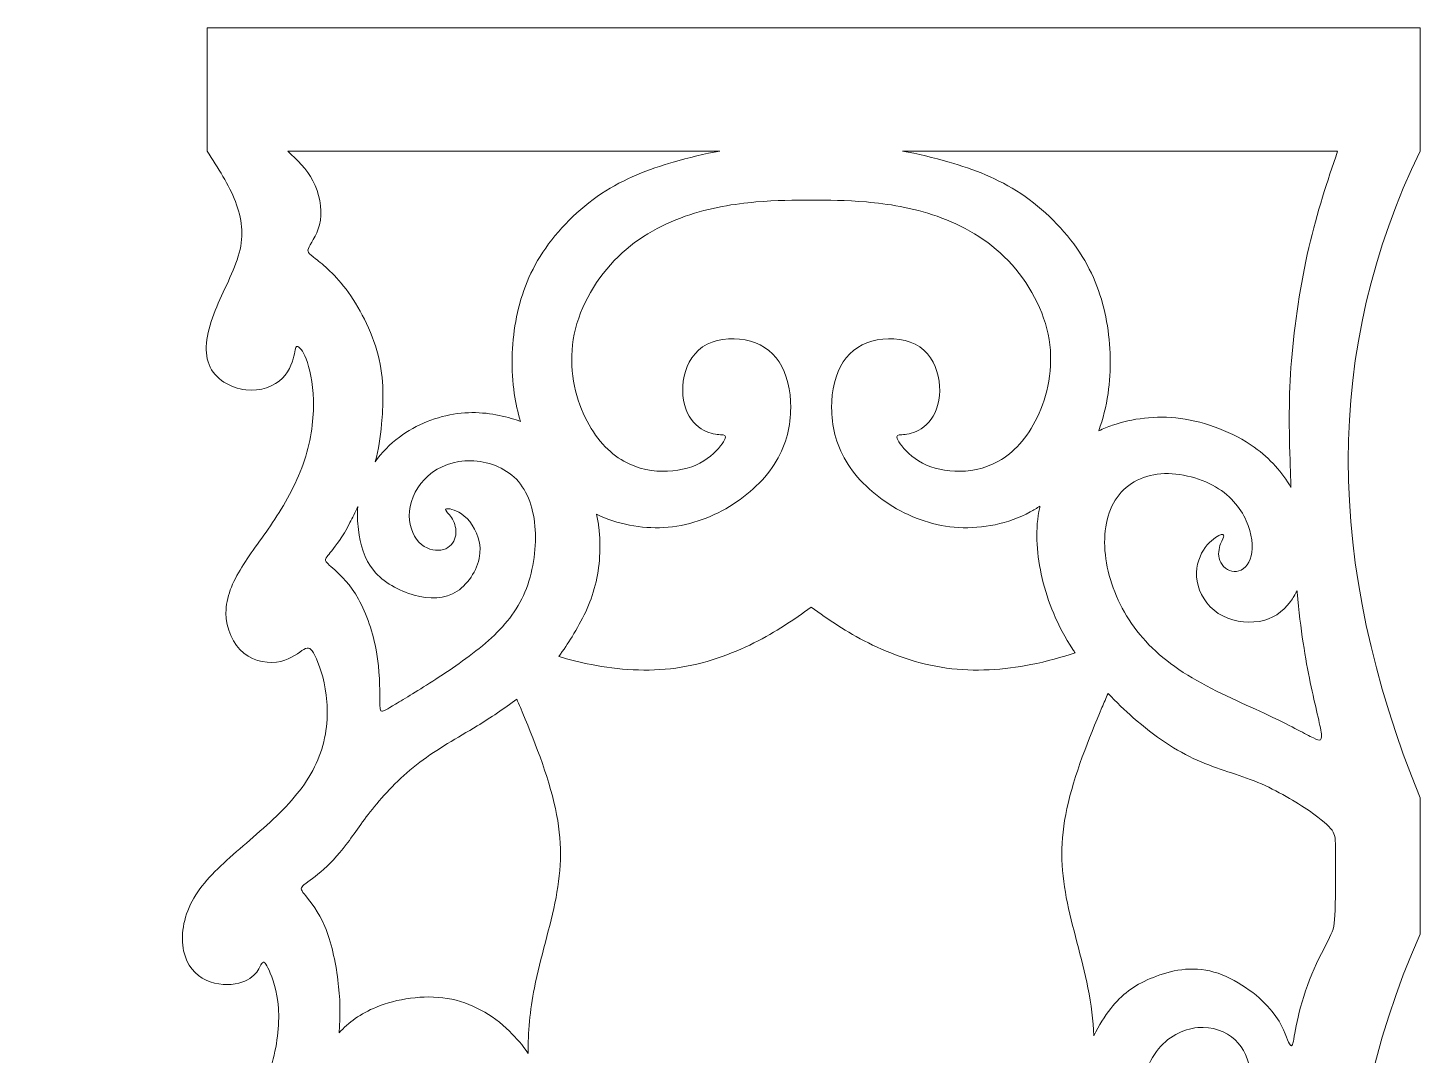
# Model space of a CAD drawing. Header units: millimetres. Extents: x 49.1 to 125.7, y -40.7 to 23.
# Drawn here: x 49.05 to 95.11, y -10.94 to 23.03 of the extents above; entities that cross this region are included whole.
import ezdxf

# ---------------------------------------------------------------- set-up
doc = ezdxf.new("R2010")
doc.units = ezdxf.units.MM
doc.header["$MEASUREMENT"] = 0
doc.layers.add('Default', color=7, linetype='Continuous')

msp = doc.modelspace()

# ---------------------------------------------------------------- linework, layer by layer
at = {"layer": 'Default', "lineweight": 9}
for points, knots in [([(95.1052, 18.9566), (95.1052, 18.9566), (95.1052, 23.0334), (95.1052, 23.0334), (95.1052, 23.0334), (95.1052, 23.0334), (54.9809, 23.0334), (54.9809, 23.0334), (54.9809, 23.0334), (54.9809, 23.0334), (54.9809, 18.9566), (54.9809, 18.9566)], [0, 0, 0, 0, 0.25, 0.25, 0.25, 0.25, 0.5, 0.5, 0.5, 0.5, 1, 1, 1, 1]), ([(54.9809, 18.9566), (55.3428, 18.3978), (55.7047, 17.839), (55.9191, 17.2869), (55.9191, 17.2869), (56.1336, 16.7348), (56.2007, 16.1894), (56.0442, 15.5904), (56.0442, 15.5904), (55.8878, 14.9914), (55.5078, 14.3388), (55.2485, 13.6839), (55.2485, 13.6839), (54.9893, 13.029), (54.8507, 12.3719), (55.0451, 11.8936), (55.0451, 11.8936), (55.2396, 11.4153), (55.7671, 11.1158), (56.2588, 11.0576), (56.2588, 11.0576), (56.7505, 10.9995), (57.2065, 11.1828), (57.4747, 11.4466), (57.4747, 11.4466), (57.7429, 11.7103), (57.8234, 12.0545), (57.868, 12.2556), (57.868, 12.2556), (57.9127, 12.4568), (57.9217, 12.5149), (57.9798, 12.4948), (57.9798, 12.4948), (58.0379, 12.4747), (58.1452, 12.3763), (58.2569, 12.0858), (58.2569, 12.0858), (58.3687, 11.7952), (58.4849, 11.3125), (58.5006, 10.7202), (58.5006, 10.7202), (58.5162, 10.1279), (58.4313, 9.426), (58.2033, 8.7354), (58.2033, 8.7354), (57.9753, 8.0447), (57.6043, 7.3653), (57.2199, 6.7775), (57.2199, 6.7775), (56.8354, 6.1896), (56.4376, 5.6934), (56.1291, 5.195), (56.1291, 5.195), (55.8207, 4.6966), (55.6017, 4.1959), (55.6061, 3.6819), (55.6061, 3.6819), (55.6106, 3.1678), (55.8386, 2.6403), (56.1984, 2.3475), (56.1984, 2.3475), (56.5583, 2.0547), (57.05, 1.9966), (57.4165, 2.0793), (57.4165, 2.0793), (57.7831, 2.162), (58.0245, 2.3855), (58.1832, 2.4771), (58.1832, 2.4771), (58.3419, 2.5688), (58.4179, 2.5285), (58.5453, 2.2715), (58.5453, 2.2715), (58.6727, 2.0145), (58.8515, 1.5406), (58.923, 0.9617), (58.923, 0.9617), (58.9945, 0.3829), (58.9588, -0.3011), (58.7375, -0.9403), (58.7375, -0.9403), (58.5162, -1.5795), (58.1094, -2.1741), (57.5842, -2.7306), (57.5842, -2.7306), (57.0589, -3.2872), (56.4152, -3.8057), (55.8453, -4.3086), (55.8453, -4.3086), (55.2753, -4.8115), (54.7791, -5.2988), (54.4864, -5.8508), (54.4864, -5.8508), (54.1936, -6.4029), (54.1041, -7.0198), (54.2047, -7.4936), (54.2047, -7.4936), (54.3053, -7.9674), (54.5959, -8.2983), (54.9512, -8.4659), (54.9512, -8.4659), (55.3066, -8.6335), (55.7269, -8.638), (56.0286, -8.5642), (56.0286, -8.5642), (56.3303, -8.4905), (56.5136, -8.3385), (56.6231, -8.1954), (56.6231, -8.1954), (56.7326, -8.0524), (56.7684, -7.9183), (56.8153, -7.878), (56.8153, -7.878), (56.8623, -7.8378), (56.9204, -7.8915), (57.0299, -8.1351), (57.0299, -8.1351), (57.1394, -8.3787), (57.3003, -8.8123), (57.3405, -9.3823), (57.3405, -9.3823), (57.3808, -9.9522), (57.3003, -10.6585), (57.0947, -11.3201), (57.0947, -11.3201), (56.8891, -11.9817), (56.5583, -12.5986), (56.1493, -13.126), (56.1493, -13.126), (55.7403, -13.6535), (55.253, -14.0916), (54.6674, -14.5453), (54.6674, -14.5453), (54.0818, -14.999), (53.3979, -15.4684), (52.8905, -15.9579), (52.8905, -15.9579), (52.3831, -16.4474), (52.0523, -16.957), (51.878, -17.442), (51.878, -17.442), (51.7037, -17.927), (51.6858, -18.3874), (51.7908, -18.7741), (51.7908, -18.7741), (51.8959, -19.1608), (52.1239, -19.4737), (52.4479, -19.6301), (52.4479, -19.6301), (52.772, -19.7866), (53.1923, -19.7866), (53.4895, -19.7106), (53.4895, -19.7106), (53.7868, -19.6346), (53.9611, -19.4826), (54.084, -19.2904), (54.084, -19.2904), (54.2069, -19.0982), (54.2785, -18.8658), (54.35, -18.7697), (54.35, -18.7697), (54.4215, -18.6735), (54.4931, -18.7138), (54.6048, -18.9618), (54.6048, -18.9618), (54.7166, -19.2099), (54.8685, -19.6659), (54.8976, -20.209), (54.8976, -20.209), (54.9267, -20.7522), (54.8328, -21.3825), (54.6003, -21.9859), (54.6003, -21.9859), (54.3679, -22.5894), (53.9969, -23.1661), (53.3219, -23.8947), (53.3219, -23.8947), (52.6469, -24.6233), (51.6679, -25.504), (51.0734, -26.1566), (51.0734, -26.1566), (50.4788, -26.8093), (50.2687, -27.2339), (50.1436, -27.6116), (50.1436, -27.6116), (50.0184, -27.9894), (49.9782, -28.3202), (50.0072, -28.6756), (50.0072, -28.6756), (50.0363, -29.0309), (50.1346, -29.4109), (50.2777, -29.7171), (50.2777, -29.7171), (50.4207, -30.0233), (50.6085, -30.2558), (50.7627, -30.4144), (50.7627, -30.4144), (50.9169, -30.5731), (51.0376, -30.6581), (51.0555, -30.7073), (51.0555, -30.7073), (51.0734, -30.7564), (50.9884, -30.7698), (50.7448, -30.8771), (50.7448, -30.8771), (50.5012, -30.9844), (50.0989, -31.1856), (49.7905, -31.5387), (49.7905, -31.5387), (49.482, -31.8919), (49.2674, -32.397), (49.1601, -33.0563), (49.1601, -33.0563), (49.0529, -33.7157), (49.0529, -34.5293), (49.0529, -35.3428)], [0, 0, 0, 0, 0.0181818, 0.0181818, 0.0181818, 0.0181818, 0.0363636, 0.0363636, 0.0363636, 0.0363636, 0.0545455, 0.0545455, 0.0545455, 0.0545455, 0.0727273, 0.0727273, 0.0727273, 0.0727273, 0.0909091, 0.0909091, 0.0909091, 0.0909091, 0.1090909, 0.1090909, 0.1090909, 0.1090909, 0.1272727, 0.1272727, 0.1272727, 0.1272727, 0.1454545, 0.1454545, 0.1454545, 0.1454545, 0.1636364, 0.1636364, 0.1636364, 0.1636364, 0.1818182, 0.1818182, 0.1818182, 0.1818182, 0.2, 0.2, 0.2, 0.2, 0.2181818, 0.2181818, 0.2181818, 0.2181818, 0.2363636, 0.2363636, 0.2363636, 0.2363636, 0.2545455, 0.2545455, 0.2545455, 0.2545455, 0.2727273, 0.2727273, 0.2727273, 0.2727273, 0.2909091, 0.2909091, 0.2909091, 0.2909091, 0.3090909, 0.3090909, 0.3090909, 0.3090909, 0.3272727, 0.3272727, 0.3272727, 0.3272727, 0.3454545, 0.3454545, 0.3454545, 0.3454545, 0.3636364, 0.3636364, 0.3636364, 0.3636364, 0.3818182, 0.3818182, 0.3818182, 0.3818182, 0.4, 0.4, 0.4, 0.4, 0.4181818, 0.4181818, 0.4181818, 0.4181818, 0.4363636, 0.4363636, 0.4363636, 0.4363636, 0.4545455, 0.4545455, 0.4545455, 0.4545455, 0.4727273, 0.4727273, 0.4727273, 0.4727273, 0.4909091, 0.4909091, 0.4909091, 0.4909091, 0.5090909, 0.5090909, 0.5090909, 0.5090909, 0.5272727, 0.5272727, 0.5272727, 0.5272727, 0.5454545, 0.5454545, 0.5454545, 0.5454545, 0.5636364, 0.5636364, 0.5636364, 0.5636364, 0.5818182, 0.5818182, 0.5818182, 0.5818182, 0.6, 0.6, 0.6, 0.6, 0.6181818, 0.6181818, 0.6181818, 0.6181818, 0.6363636, 0.6363636, 0.6363636, 0.6363636, 0.6545455, 0.6545455, 0.6545455, 0.6545455, 0.6727273, 0.6727273, 0.6727273, 0.6727273, 0.6909091, 0.6909091, 0.6909091, 0.6909091, 0.7090909, 0.7090909, 0.7090909, 0.7090909, 0.7272727, 0.7272727, 0.7272727, 0.7272727, 0.7454545, 0.7454545, 0.7454545, 0.7454545, 0.7636364, 0.7636364, 0.7636364, 0.7636364, 0.7818182, 0.7818182, 0.7818182, 0.7818182, 0.8, 0.8, 0.8, 0.8, 0.8181818, 0.8181818, 0.8181818, 0.8181818, 0.8363636, 0.8363636, 0.8363636, 0.8363636, 0.8545455, 0.8545455, 0.8545455, 0.8545455, 0.8727273, 0.8727273, 0.8727273, 0.8727273, 0.8909091, 0.8909091, 0.8909091, 0.8909091, 0.9090909, 0.9090909, 0.9090909, 0.9090909, 0.9272727, 0.9272727, 0.9272727, 0.9272727, 0.9454545, 0.9454545, 0.9454545, 0.9454545, 0.9636364, 0.9636364, 0.9636364, 0.9636364, 1, 1, 1, 1]), ([(57.6492, 18.9566), (57.9621, 18.6615), (58.275, 18.3664), (58.4829, 17.9685), (58.4829, 17.9685), (58.6908, 17.5707), (58.7936, 17.07), (58.731, 16.6677), (58.731, 16.6677), (58.6684, 16.2654), (58.4404, 15.9614), (58.3555, 15.7915), (58.3555, 15.7915), (58.2705, 15.6217), (58.3287, 15.5859), (58.5701, 15.3982), (58.5701, 15.3982), (58.8115, 15.2104), (59.2361, 14.8707), (59.6563, 14.2828), (59.6563, 14.2828), (60.0765, 13.695), (60.4922, 12.8591), (60.6733, 12.0589), (60.6733, 12.0589), (60.8543, 11.2588), (60.8007, 10.4943), (60.7515, 9.9378), (60.7515, 9.9378), (60.7084, 9.4498), (60.6687, 9.1216), (60.536, 8.676)], [0, 0, 0, 0, 0.1111111, 0.1111111, 0.1111111, 0.1111111, 0.2222222, 0.2222222, 0.2222222, 0.2222222, 0.3333333, 0.3333333, 0.3333333, 0.3333333, 0.4444444, 0.4444444, 0.4444444, 0.4444444, 0.5555556, 0.5555556, 0.5555556, 0.5555556, 0.6666667, 0.6666667, 0.6666667, 0.6666667, 0.7777778, 0.7777778, 0.7777778, 0.7777778, 1, 1, 1, 1]), ([(65.3487, 10.0138), (65.2568, 10.3138), (65.1897, 10.6211), (65.1439, 10.9347), (65.1439, 10.9347), (65.0299, 11.7147), (65.0478, 12.5328), (65.1908, 13.324), (65.1908, 13.324), (65.3339, 14.1152), (65.6021, 14.8796), (66.0871, 15.6127), (66.0871, 15.6127), (66.5721, 16.3458), (67.2739, 17.0476), (68.0294, 17.5505), (68.0294, 17.5505), (68.7848, 18.0534), (69.5939, 18.3574), (70.3986, 18.5921), (70.3986, 18.5921), (70.9186, 18.7437), (71.4367, 18.8665), (71.9433, 18.9566)], [0, 0, 0, 0, 0.1428571, 0.1428571, 0.1428571, 0.1428571, 0.2857143, 0.2857143, 0.2857143, 0.2857143, 0.4285714, 0.4285714, 0.4285714, 0.4285714, 0.5714286, 0.5714286, 0.5714286, 0.5714286, 0.7142857, 0.7142857, 0.7142857, 0.7142857, 1, 1, 1, 1]), ([(84.4718, 9.7056), (84.6191, 10.102), (84.7193, 10.5128), (84.781, 10.9347), (84.781, 10.9347), (84.895, 11.7147), (84.877, 12.5328), (84.734, 13.324), (84.734, 13.324), (84.591, 14.1152), (84.3227, 14.8796), (83.8377, 15.6127), (83.8377, 15.6127), (83.3527, 16.3458), (82.6509, 17.0476), (81.8955, 17.5505), (81.8955, 17.5505), (81.14, 18.0534), (80.3309, 18.3574), (79.5263, 18.5921), (79.5263, 18.5921), (79.0063, 18.7437), (78.4881, 18.8665), (77.9816, 18.9566)], [0, 0, 0, 0, 0.1428571, 0.1428571, 0.1428571, 0.1428571, 0.2857143, 0.2857143, 0.2857143, 0.2857143, 0.4285714, 0.4285714, 0.4285714, 0.4285714, 0.5714286, 0.5714286, 0.5714286, 0.5714286, 0.7142857, 0.7142857, 0.7142857, 0.7142857, 1, 1, 1, 1]), ([(92.376, 18.9566), (92.0362, 17.953), (91.6965, 16.9493), (91.4238, 15.7658), (91.4238, 15.7658), (91.1512, 14.5823), (90.9455, 13.2188), (90.8494, 12.0231), (90.8494, 12.0231), (90.7533, 10.8273), (90.7667, 9.7991), (90.8092, 8.4983), (90.8092, 8.4983), (90.8162, 8.2823), (90.8241, 8.0586), (90.8328, 7.8302)], [0, 0, 0, 0, 0.2, 0.2, 0.2, 0.2, 0.4, 0.4, 0.4, 0.4, 0.6, 0.6, 0.6, 0.6, 1, 1, 1, 1]), ([(74.9624, 17.3337), (74.3948, 17.3337), (73.8271, 17.3337), (73.1343, 17.2734), (73.1343, 17.2734), (72.4414, 17.2131), (71.6234, 17.0923), (70.7942, 16.7995), (70.7942, 16.7995), (69.965, 16.5068), (69.1246, 16.0418), (68.4451, 15.3333), (68.4451, 15.3333), (67.7656, 14.6248), (67.2471, 13.6727), (67.0929, 12.7294), (67.0929, 12.7294), (66.9386, 11.7862), (67.1488, 10.852), (67.484, 10.1501), (67.484, 10.1501), (67.8193, 9.4483), (68.2797, 8.979), (68.7625, 8.704), (68.7625, 8.704), (69.2453, 8.4291), (69.7504, 8.3487), (70.2108, 8.3688), (70.2108, 8.3688), (70.6713, 8.3889), (71.087, 8.5096), (71.4088, 8.7085), (71.4088, 8.7085), (71.7307, 8.9074), (71.9587, 9.1846), (72.0615, 9.3455), (72.0615, 9.3455), (72.1643, 9.5064), (72.1419, 9.5511), (72.0481, 9.5668), (72.0481, 9.5668), (71.9542, 9.5824), (71.7888, 9.569), (71.5742, 9.6472), (71.5742, 9.6472), (71.3597, 9.7255), (71.0959, 9.8953), (70.9238, 10.1926), (70.9238, 10.1926), (70.7517, 10.4899), (70.6713, 10.9145), (70.7316, 11.3481), (70.7316, 11.3481), (70.7919, 11.7817), (70.9931, 12.2243), (71.3708, 12.4791), (71.3708, 12.4791), (71.7486, 12.7339), (72.3029, 12.801), (72.7767, 12.7116), (72.7767, 12.7116), (73.2505, 12.6222), (73.6439, 12.3763), (73.9032, 11.9829), (73.9032, 11.9829), (74.1625, 11.5895), (74.2876, 11.0486), (74.2854, 10.4698), (74.2854, 10.4698), (74.2832, 9.8909), (74.1535, 9.274), (73.8093, 8.6996), (73.8093, 8.6996), (73.4651, 8.1252), (72.9063, 7.5932), (72.2582, 7.1998), (72.2582, 7.1998), (71.61, 6.8065), (70.8724, 6.5516), (70.0812, 6.5069), (70.0812, 6.5069), (69.3442, 6.4653), (68.5607, 6.606), (67.8662, 6.9451)], [0, 0, 0, 0, 0.0454545, 0.0454545, 0.0454545, 0.0454545, 0.0909091, 0.0909091, 0.0909091, 0.0909091, 0.1363636, 0.1363636, 0.1363636, 0.1363636, 0.1818182, 0.1818182, 0.1818182, 0.1818182, 0.2272727, 0.2272727, 0.2272727, 0.2272727, 0.2727273, 0.2727273, 0.2727273, 0.2727273, 0.3181818, 0.3181818, 0.3181818, 0.3181818, 0.3636364, 0.3636364, 0.3636364, 0.3636364, 0.4090909, 0.4090909, 0.4090909, 0.4090909, 0.4545455, 0.4545455, 0.4545455, 0.4545455, 0.5, 0.5, 0.5, 0.5, 0.5454545, 0.5454545, 0.5454545, 0.5454545, 0.5909091, 0.5909091, 0.5909091, 0.5909091, 0.6363636, 0.6363636, 0.6363636, 0.6363636, 0.6818182, 0.6818182, 0.6818182, 0.6818182, 0.7272727, 0.7272727, 0.7272727, 0.7272727, 0.7727273, 0.7727273, 0.7727273, 0.7727273, 0.8181818, 0.8181818, 0.8181818, 0.8181818, 0.8636364, 0.8636364, 0.8636364, 0.8636364, 0.9090909, 0.9090909, 0.9090909, 0.9090909, 1, 1, 1, 1]), ([(74.9624, 17.3337), (75.53, 17.3337), (76.0977, 17.3337), (76.7905, 17.2734), (76.7905, 17.2734), (77.4834, 17.2131), (78.3014, 17.0923), (79.1307, 16.7995), (79.1307, 16.7995), (79.9599, 16.5068), (80.8003, 16.0418), (81.4797, 15.3333), (81.4797, 15.3333), (82.1592, 14.6248), (82.6777, 13.6727), (82.832, 12.7294), (82.832, 12.7294), (82.9862, 11.7862), (82.7761, 10.852), (82.4408, 10.1501), (82.4408, 10.1501), (82.1056, 9.4483), (81.6451, 8.979), (81.1623, 8.704), (81.1623, 8.704), (80.6796, 8.4291), (80.1744, 8.3487), (79.714, 8.3688), (79.714, 8.3688), (79.2536, 8.3889), (78.8378, 8.5096), (78.516, 8.7085), (78.516, 8.7085), (78.1941, 8.9074), (77.9662, 9.1846), (77.8633, 9.3455), (77.8633, 9.3455), (77.7605, 9.5064), (77.7829, 9.5511), (77.8767, 9.5668), (77.8767, 9.5668), (77.9706, 9.5824), (78.136, 9.569), (78.3506, 9.6472), (78.3506, 9.6472), (78.5652, 9.7255), (78.8289, 9.8953), (79.001, 10.1926), (79.001, 10.1926), (79.1731, 10.4899), (79.2536, 10.9145), (79.1932, 11.3481), (79.1932, 11.3481), (79.1329, 11.7817), (78.9317, 12.2243), (78.554, 12.4791), (78.554, 12.4791), (78.1763, 12.7339), (77.622, 12.801), (77.1481, 12.7116), (77.1481, 12.7116), (76.6743, 12.6222), (76.2809, 12.3763), (76.0216, 11.9829), (76.0216, 11.9829), (75.7624, 11.5895), (75.6372, 11.0486), (75.6394, 10.4698), (75.6394, 10.4698), (75.6416, 9.8909), (75.7713, 9.274), (76.1155, 8.6996), (76.1155, 8.6996), (76.4597, 8.1252), (77.0185, 7.5932), (77.6667, 7.1998), (77.6667, 7.1998), (78.3148, 6.8065), (79.0524, 6.5516), (79.8436, 6.5069), (79.8436, 6.5069), (80.6348, 6.4622), (81.4797, 6.6276), (82.2106, 7.0232), (82.2106, 7.0232), (82.32, 7.0824), (82.4269, 7.1468), (82.5309, 7.2158)], [0, 0, 0, 0, 0.0434783, 0.0434783, 0.0434783, 0.0434783, 0.0869565, 0.0869565, 0.0869565, 0.0869565, 0.1304348, 0.1304348, 0.1304348, 0.1304348, 0.173913, 0.173913, 0.173913, 0.173913, 0.2173913, 0.2173913, 0.2173913, 0.2173913, 0.2608696, 0.2608696, 0.2608696, 0.2608696, 0.3043478, 0.3043478, 0.3043478, 0.3043478, 0.3478261, 0.3478261, 0.3478261, 0.3478261, 0.3913043, 0.3913043, 0.3913043, 0.3913043, 0.4347826, 0.4347826, 0.4347826, 0.4347826, 0.4782609, 0.4782609, 0.4782609, 0.4782609, 0.5217391, 0.5217391, 0.5217391, 0.5217391, 0.5652174, 0.5652174, 0.5652174, 0.5652174, 0.6086957, 0.6086957, 0.6086957, 0.6086957, 0.6521739, 0.6521739, 0.6521739, 0.6521739, 0.6956522, 0.6956522, 0.6956522, 0.6956522, 0.7391304, 0.7391304, 0.7391304, 0.7391304, 0.7826087, 0.7826087, 0.7826087, 0.7826087, 0.826087, 0.826087, 0.826087, 0.826087, 0.8695652, 0.8695652, 0.8695652, 0.8695652, 0.9130435, 0.9130435, 0.9130435, 0.9130435, 1, 1, 1, 1]), ([(60.536, 8.676), (60.7517, 8.9768), (61.0243, 9.2624), (61.3416, 9.4997), (61.3416, 9.4997), (61.9003, 9.9177), (62.5977, 10.1859), (63.2571, 10.2731), (63.2571, 10.2731), (63.9164, 10.3603), (64.5377, 10.2664), (65.0429, 10.1166), (65.0429, 10.1166), (65.1497, 10.085), (65.2513, 10.0508), (65.3487, 10.0138)], [0, 0, 0, 0, 0.2, 0.2, 0.2, 0.2, 0.4, 0.4, 0.4, 0.4, 0.6, 0.6, 0.6, 0.6, 1, 1, 1, 1]), ([(90.8328, 7.8302), (90.5498, 8.3196), (90.1441, 8.7872), (89.6156, 9.1644), (89.6156, 9.1644), (88.9205, 9.6606), (88.0131, 10.0003), (87.1772, 10.1121), (87.1772, 10.1121), (86.3412, 10.2238), (85.5768, 10.1076), (84.9309, 9.8886), (84.9309, 9.8886), (84.7706, 9.8342), (84.6176, 9.7735), (84.4718, 9.7056)], [0, 0, 0, 0, 0.2, 0.2, 0.2, 0.2, 0.4, 0.4, 0.4, 0.4, 0.6, 0.6, 0.6, 0.6, 1, 1, 1, 1]), ([(59.9638, 7.1995), (59.8766, 7.0071), (59.7892, 6.8253), (59.7077, 6.6679), (59.7077, 6.6679), (59.4462, 6.1627), (59.2451, 5.9079), (59.1065, 5.7403), (59.1065, 5.7403), (58.9679, 5.5727), (58.8919, 5.4922), (58.9008, 5.4207), (58.9008, 5.4207), (58.9098, 5.3492), (59.0037, 5.2866), (59.207, 5.1033), (59.207, 5.1033), (59.4104, 4.92), (59.7234, 4.6161), (59.9893, 4.14), (59.9893, 4.14), (60.2553, 3.6639), (60.4743, 3.0157), (60.5839, 2.3944), (60.5839, 2.3944), (60.6934, 1.773), (60.6934, 1.1785), (60.6956, 0.8432), (60.6956, 0.8432), (60.6978, 0.508), (60.7024, 0.432), (60.7582, 0.4275), (60.7582, 0.4275), (60.8141, 0.423), (60.9214, 0.4901), (61.2142, 0.6667), (61.2142, 0.6667), (61.507, 0.8432), (61.9853, 1.1293), (62.5485, 1.4936), (62.5485, 1.4936), (63.1118, 1.8579), (63.76, 2.3005), (64.2896, 2.7721), (64.2896, 2.7721), (64.8194, 3.2437), (65.2306, 3.7444), (65.4944, 4.3724), (65.4944, 4.3724), (65.7581, 5.0005), (65.8743, 5.756), (65.8341, 6.431), (65.8341, 6.431), (65.7939, 7.106), (65.5972, 7.7005), (65.2105, 8.1006), (65.2105, 8.1006), (64.8238, 8.5006), (64.2472, 8.7063), (63.7063, 8.7152), (63.7063, 8.7152), (63.1654, 8.7242), (62.6603, 8.5364), (62.2982, 8.2213), (62.2982, 8.2213), (61.9361, 7.9061), (61.7171, 7.4636), (61.6769, 7.0501), (61.6769, 7.0501), (61.6366, 6.6366), (61.7752, 6.2521), (61.9897, 6.0242), (61.9897, 6.0242), (62.2043, 5.7962), (62.4949, 5.7247), (62.7184, 5.7604), (62.7184, 5.7604), (62.9419, 5.7962), (63.0984, 5.9393), (63.1677, 6.118), (63.1677, 6.118), (63.237, 6.2968), (63.219, 6.5114), (63.152, 6.6746), (63.152, 6.6746), (63.085, 6.8377), (62.9687, 6.9495), (62.9084, 7.0255), (62.9084, 7.0255), (62.848, 7.1015), (62.8435, 7.1417), (62.9665, 7.1283), (62.9665, 7.1283), (63.0894, 7.1149), (63.3397, 7.0478), (63.5789, 6.802), (63.5789, 6.802), (63.818, 6.5561), (64.046, 6.1315), (64.0058, 5.6576), (64.0058, 5.6576), (63.9656, 5.1838), (63.6571, 4.6608), (63.2503, 4.397), (63.2503, 4.397), (62.8436, 4.1333), (62.3384, 4.1288), (61.8311, 4.2696), (61.8311, 4.2696), (61.3237, 4.4104), (60.8141, 4.6965), (60.4945, 5.0809), (60.4945, 5.0809), (60.1749, 5.4654), (60.0452, 5.9482), (59.9849, 6.4421), (59.9849, 6.4421), (59.9545, 6.6909), (59.9417, 6.9425), (59.9638, 7.1995)], [0, 0, 0, 0, 0.0322581, 0.0322581, 0.0322581, 0.0322581, 0.0645161, 0.0645161, 0.0645161, 0.0645161, 0.0967742, 0.0967742, 0.0967742, 0.0967742, 0.1290323, 0.1290323, 0.1290323, 0.1290323, 0.1612903, 0.1612903, 0.1612903, 0.1612903, 0.1935484, 0.1935484, 0.1935484, 0.1935484, 0.2258065, 0.2258065, 0.2258065, 0.2258065, 0.2580645, 0.2580645, 0.2580645, 0.2580645, 0.2903226, 0.2903226, 0.2903226, 0.2903226, 0.3225806, 0.3225806, 0.3225806, 0.3225806, 0.3548387, 0.3548387, 0.3548387, 0.3548387, 0.3870968, 0.3870968, 0.3870968, 0.3870968, 0.4193548, 0.4193548, 0.4193548, 0.4193548, 0.4516129, 0.4516129, 0.4516129, 0.4516129, 0.483871, 0.483871, 0.483871, 0.483871, 0.516129, 0.516129, 0.516129, 0.516129, 0.5483871, 0.5483871, 0.5483871, 0.5483871, 0.5806452, 0.5806452, 0.5806452, 0.5806452, 0.6129032, 0.6129032, 0.6129032, 0.6129032, 0.6451613, 0.6451613, 0.6451613, 0.6451613, 0.6774194, 0.6774194, 0.6774194, 0.6774194, 0.7096774, 0.7096774, 0.7096774, 0.7096774, 0.7419355, 0.7419355, 0.7419355, 0.7419355, 0.7741935, 0.7741935, 0.7741935, 0.7741935, 0.8064516, 0.8064516, 0.8064516, 0.8064516, 0.8387097, 0.8387097, 0.8387097, 0.8387097, 0.8709677, 0.8709677, 0.8709677, 0.8709677, 0.9032258, 0.9032258, 0.9032258, 0.9032258, 0.9354839, 0.9354839, 0.9354839, 0.9354839, 1, 1, 1, 1]), ([(91.0327, 4.4152), (91.0341, 4.3986), (91.0357, 4.3821), (91.0371, 4.3657), (91.0371, 4.3657), (91.1511, 3.1073), (91.3076, 2.1641), (91.4708, 1.3796), (91.4708, 1.3796), (91.6339, 0.5951), (91.8038, -0.0308), (91.8373, -0.3191), (91.8373, -0.3191), (91.8708, -0.6074), (91.768, -0.5583), (91.4708, -0.4018), (91.4708, -0.4018), (91.1735, -0.2454), (90.6818, 0.0184), (89.942, 0.3626), (89.942, 0.3626), (89.2021, 0.7068), (88.2142, 1.1315), (87.4163, 1.6232), (87.4163, 1.6232), (86.6184, 2.1149), (86.0104, 2.6737), (85.559, 3.3308), (85.559, 3.3308), (85.1075, 3.9879), (84.8124, 4.7434), (84.7096, 5.472), (84.7096, 5.472), (84.6068, 6.2007), (84.6962, 6.9025), (85.0158, 7.4098), (85.0158, 7.4098), (85.3354, 7.9172), (85.8853, 8.2301), (86.5312, 8.2815), (86.5312, 8.2815), (87.1771, 8.3329), (87.9192, 8.1228), (88.44, 7.7898), (88.44, 7.7898), (88.9608, 7.4568), (89.2603, 7.0008), (89.4167, 6.5694), (89.4167, 6.5694), (89.5732, 6.1381), (89.5866, 5.7313), (89.4838, 5.4564), (89.4838, 5.4564), (89.3809, 5.1815), (89.1619, 5.0384), (88.954, 5.0496), (88.954, 5.0496), (88.7462, 5.0607), (88.5495, 5.2262), (88.4758, 5.4161), (88.4758, 5.4161), (88.402, 5.6061), (88.4512, 5.8207), (88.5026, 5.9637), (88.5026, 5.9637), (88.554, 6.1068), (88.6076, 6.1783), (88.6121, 6.2275), (88.6121, 6.2275), (88.6166, 6.2766), (88.5718, 6.3035), (88.4422, 6.2387), (88.4422, 6.2387), (88.3126, 6.1738), (88.098, 6.0174), (87.9349, 5.7559), (87.9349, 5.7559), (87.7717, 5.4944), (87.6599, 5.1278), (87.727, 4.7345), (87.727, 4.7345), (87.794, 4.3411), (88.0399, 3.9209), (88.4266, 3.6683), (88.4266, 3.6683), (88.8132, 3.4158), (89.3407, 3.3308), (89.7766, 3.4023), (89.7766, 3.4023), (90.2124, 3.4738), (90.5566, 3.7018), (90.8204, 4.0617), (90.8204, 4.0617), (90.8986, 4.1684), (90.9697, 4.2867), (91.0327, 4.4152)], [0, 0, 0, 0, 0.04, 0.04, 0.04, 0.04, 0.08, 0.08, 0.08, 0.08, 0.12, 0.12, 0.12, 0.12, 0.16, 0.16, 0.16, 0.16, 0.2, 0.2, 0.2, 0.2, 0.24, 0.24, 0.24, 0.24, 0.28, 0.28, 0.28, 0.28, 0.32, 0.32, 0.32, 0.32, 0.36, 0.36, 0.36, 0.36, 0.4, 0.4, 0.4, 0.4, 0.44, 0.44, 0.44, 0.44, 0.48, 0.48, 0.48, 0.48, 0.52, 0.52, 0.52, 0.52, 0.56, 0.56, 0.56, 0.56, 0.6, 0.6, 0.6, 0.6, 0.64, 0.64, 0.64, 0.64, 0.68, 0.68, 0.68, 0.68, 0.72, 0.72, 0.72, 0.72, 0.76, 0.76, 0.76, 0.76, 0.8, 0.8, 0.8, 0.8, 0.84, 0.84, 0.84, 0.84, 0.88, 0.88, 0.88, 0.88, 0.92, 0.92, 0.92, 0.92, 1, 1, 1, 1]), ([(67.8662, 6.9451), (67.8957, 6.8032), (67.9196, 6.659), (67.9373, 6.5136), (67.9373, 6.5136), (68.0156, 5.8722), (67.9754, 5.2061), (67.8189, 4.5982), (67.8189, 4.5982), (67.6625, 3.9902), (67.3898, 3.4404), (67.0534, 2.8939), (67.0534, 2.8939), (66.9185, 2.6748), (66.7734, 2.4562), (66.6134, 2.2407)], [0, 0, 0, 0, 0.2, 0.2, 0.2, 0.2, 0.4, 0.4, 0.4, 0.4, 0.6, 0.6, 0.6, 0.6, 1, 1, 1, 1]), ([(82.5309, 7.2158), (82.517, 7.1548), (82.5045, 7.0934), (82.4934, 7.0316), (82.4934, 7.0316), (82.3682, 6.3343), (82.4236, 5.588), (82.6055, 4.8215), (82.6055, 4.8215), (82.7874, 4.055), (83.0959, 3.2682), (83.6211, 2.4681), (83.6211, 2.4681), (83.6452, 2.4313), (83.6698, 2.3946), (83.6948, 2.3578)], [0, 0, 0, 0, 0.2, 0.2, 0.2, 0.2, 0.4, 0.4, 0.4, 0.4, 0.6, 0.6, 0.6, 0.6, 1, 1, 1, 1]), ([(74.9624, 3.8697), (74.3858, 3.463), (73.8091, 3.0561), (73.0693, 2.6874), (73.0693, 2.6874), (72.3295, 2.3186), (71.4265, 1.9878), (70.4878, 1.8581), (70.4878, 1.8581), (69.5491, 1.7285), (68.5745, 1.8001), (67.6984, 1.9721), (67.6984, 1.9721), (67.3145, 2.0475), (66.9496, 2.1423), (66.6134, 2.2407)], [0, 0, 0, 0, 0.2, 0.2, 0.2, 0.2, 0.4, 0.4, 0.4, 0.4, 0.6, 0.6, 0.6, 0.6, 1, 1, 1, 1]), ([(74.9624, 3.8697), (75.5391, 3.463), (76.1157, 3.0561), (76.8555, 2.6874), (76.8555, 2.6874), (77.5953, 2.3186), (78.4983, 1.9878), (79.437, 1.8581), (79.437, 1.8581), (80.3758, 1.7285), (81.3503, 1.8001), (82.2264, 1.9721), (82.2264, 1.9721), (82.7616, 2.0773), (83.26, 2.2199), (83.6948, 2.3578)], [0, 0, 0, 0, 0.2, 0.2, 0.2, 0.2, 0.4, 0.4, 0.4, 0.4, 0.6, 0.6, 0.6, 0.6, 1, 1, 1, 1]), ([(84.7826, 1.0198), (84.718, 0.8704), (84.6501, 0.713), (84.58, 0.5484), (84.58, 0.5484), (84.1576, -0.444), (83.6569, -1.7001), (83.4222, -2.7819), (83.4222, -2.7819), (83.1875, -3.8637), (83.2188, -4.7711), (83.4021, -5.7344), (83.4021, -5.7344), (83.5854, -6.6978), (83.9207, -7.717), (84.1173, -8.7205), (84.1173, -8.7205), (84.2228, -9.2587), (84.2885, -9.7923), (84.3118, -10.3059)], [0, 0, 0, 0, 0.1666667, 0.1666667, 0.1666667, 0.1666667, 0.3333333, 0.3333333, 0.3333333, 0.3333333, 0.5, 0.5, 0.5, 0.5, 0.6666667, 0.6666667, 0.6666667, 0.6666667, 1, 1, 1, 1]), ([(84.7826, 1.0198), (85.053, 0.7334), (85.3341, 0.4623), (85.6126, 0.2173), (85.6126, 0.2173), (86.3367, -0.4197), (87.0431, -0.8801), (87.7292, -1.1885), (87.7292, -1.1885), (88.4154, -1.497), (89.0814, -1.6535), (89.7318, -1.9239), (89.7318, -1.9239), (90.3823, -2.1943), (91.017, -2.5788), (91.4417, -2.8693), (91.4417, -2.8693), (91.8663, -3.1599), (92.081, -3.3566), (92.1905, -3.5086), (92.1905, -3.5086), (92.3, -3.6606), (92.3044, -3.7679), (92.3067, -4.264), (92.3067, -4.264), (92.3089, -4.7602), (92.3089, -5.6453), (92.2933, -6.1482), (92.2933, -6.1482), (92.2776, -6.6511), (92.2463, -6.7718), (92.1078, -7.0557), (92.1078, -7.0557), (91.9692, -7.3395), (91.7233, -7.7866), (91.5222, -8.2693), (91.5222, -8.2693), (91.321, -8.7521), (91.1645, -9.2706), (91.0684, -9.6841), (91.0684, -9.6841), (90.9723, -10.0976), (90.9366, -10.4061), (90.8964, -10.5469), (90.8964, -10.5469), (90.8561, -10.6877), (90.8114, -10.6608), (90.722, -10.4374), (90.722, -10.4374), (90.6326, -10.2139), (90.4985, -9.7936), (90.0582, -9.3221), (90.0582, -9.3221), (89.6179, -8.8505), (88.8713, -8.3274), (88.1472, -8.1598), (88.1472, -8.1598), (87.423, -7.9922), (86.7212, -8.1799), (86.1758, -8.4146), (86.1758, -8.4146), (85.6305, -8.6493), (85.2416, -8.9309), (84.8705, -9.4003), (84.8705, -9.4003), (84.672, -9.6515), (84.4785, -9.9564), (84.3118, -10.3059)], [0, 0, 0, 0, 0.0555556, 0.0555556, 0.0555556, 0.0555556, 0.1111111, 0.1111111, 0.1111111, 0.1111111, 0.1666667, 0.1666667, 0.1666667, 0.1666667, 0.2222222, 0.2222222, 0.2222222, 0.2222222, 0.2777778, 0.2777778, 0.2777778, 0.2777778, 0.3333333, 0.3333333, 0.3333333, 0.3333333, 0.3888889, 0.3888889, 0.3888889, 0.3888889, 0.4444444, 0.4444444, 0.4444444, 0.4444444, 0.5, 0.5, 0.5, 0.5, 0.5555556, 0.5555556, 0.5555556, 0.5555556, 0.6111111, 0.6111111, 0.6111111, 0.6111111, 0.6666667, 0.6666667, 0.6666667, 0.6666667, 0.7222222, 0.7222222, 0.7222222, 0.7222222, 0.7777778, 0.7777778, 0.7777778, 0.7777778, 0.8333333, 0.8333333, 0.8333333, 0.8333333, 0.8888889, 0.8888889, 0.8888889, 0.8888889, 1, 1, 1, 1]), ([(65.223, 0.8326), (64.8124, 0.5148), (64.3614, 0.218), (63.9144, -0.0553), (63.9144, -0.0553), (63.2528, -0.4599), (62.6002, -0.813), (62.0146, -1.2578), (62.0146, -1.2578), (61.429, -1.7026), (60.9104, -2.239), (60.5193, -2.7173), (60.5193, -2.7173), (60.1282, -3.1956), (59.8644, -3.6158), (59.585, -3.9801), (59.585, -3.9801), (59.3057, -4.3445), (59.0106, -4.6529), (58.7469, -4.8786), (58.7469, -4.8786), (58.4831, -5.1044), (58.2507, -5.2474), (58.1523, -5.3435), (58.1523, -5.3435), (58.054, -5.4396), (58.0898, -5.4888), (58.244, -5.6788), (58.244, -5.6788), (58.3982, -5.8688), (58.6709, -6.1996), (58.8787, -6.6935), (58.8787, -6.6935), (59.0866, -7.1875), (59.2297, -7.8446), (59.3079, -8.4593), (59.3079, -8.4593), (59.3834, -9.0523), (59.3985, -9.6058), (59.3453, -10.2062)], [0, 0, 0, 0, 0.0909091, 0.0909091, 0.0909091, 0.0909091, 0.1818182, 0.1818182, 0.1818182, 0.1818182, 0.2727273, 0.2727273, 0.2727273, 0.2727273, 0.3636364, 0.3636364, 0.3636364, 0.3636364, 0.4545455, 0.4545455, 0.4545455, 0.4545455, 0.5454545, 0.5454545, 0.5454545, 0.5454545, 0.6363636, 0.6363636, 0.6363636, 0.6363636, 0.7272727, 0.7272727, 0.7272727, 0.7272727, 0.8181818, 0.8181818, 0.8181818, 0.8181818, 1, 1, 1, 1]), ([(65.223, 0.8326), (65.2627, 0.7405), (65.3034, 0.6457), (65.3448, 0.5484), (65.3448, 0.5484), (65.7672, -0.444), (66.2679, -1.7001), (66.5026, -2.7819), (66.5026, -2.7819), (66.7373, -3.8637), (66.706, -4.7711), (66.5227, -5.7344), (66.5227, -5.7344), (66.3395, -6.6978), (66.0042, -7.717), (65.8075, -8.7205), (65.8075, -8.7205), (65.6617, -9.4642), (65.5921, -10.1993), (65.6049, -10.8848)], [0, 0, 0, 0, 0.1666667, 0.1666667, 0.1666667, 0.1666667, 0.3333333, 0.3333333, 0.3333333, 0.3333333, 0.5, 0.5, 0.5, 0.5, 0.6666667, 0.6666667, 0.6666667, 0.6666667, 1, 1, 1, 1]), ([(59.3453, -10.2062), (59.6611, -9.8674), (60.0539, -9.571), (60.5819, -9.3555), (60.5819, -9.3555), (61.2502, -9.0828), (62.1353, -8.9397), (62.9265, -9.0694), (62.9265, -9.0694), (63.7178, -9.199), (64.4151, -9.6013), (64.9806, -10.1512), (64.9806, -10.1512), (65.2114, -10.3755), (65.4202, -10.6245), (65.6049, -10.8848)], [0, 0, 0, 0, 0.2, 0.2, 0.2, 0.2, 0.4, 0.4, 0.4, 0.4, 0.6, 0.6, 0.6, 0.6, 1, 1, 1, 1]), ([(87.2408, -16.7158), (86.8698, -16.0944), (86.4764, -15.3658), (86.1992, -14.6349), (86.1992, -14.6349), (85.9221, -13.904), (85.7612, -13.1709), (85.8126, -12.4669), (85.8126, -12.4669), (85.864, -11.7628), (86.1277, -11.0878), (86.5256, -10.652), (86.5256, -10.652), (86.9234, -10.2161), (87.4554, -10.0194), (87.9292, -10.0261), (87.9292, -10.0261), (88.403, -10.0328), (88.8188, -10.2429), (89.0892, -10.5491), (89.0892, -10.5491), (89.3597, -10.8554), (89.4848, -11.2577), (89.4848, -11.6086), (89.4848, -11.6086), (89.4848, -11.9595), (89.3597, -12.259), (89.1853, -12.4356), (89.1853, -12.4356), (89.011, -12.6121), (88.7875, -12.6658), (88.5908, -12.6122), (88.5908, -12.6122), (88.3941, -12.5585), (88.2242, -12.3976), (88.1147, -12.3015), (88.1147, -12.3015), (88.0052, -12.2054), (87.956, -12.1741), (87.9292, -12.2255), (87.9292, -12.2255), (87.9024, -12.2769), (87.8979, -12.411), (87.9985, -12.6479), (87.9985, -12.6479), (88.0991, -12.8848), (88.3047, -13.2246), (88.5975, -13.4413), (88.5975, -13.4413), (88.8903, -13.6582), (89.2703, -13.752), (89.5496, -13.7543), (89.5496, -13.7543), (89.829, -13.7565), (90.0078, -13.6671), (90.133, -13.5688), (90.133, -13.5688), (90.2582, -13.4704), (90.3297, -13.3631), (90.3699, -13.3542), (90.3699, -13.3542), (90.4101, -13.3452), (90.4191, -13.4347), (90.3833, -13.7699), (90.3833, -13.7699), (90.3476, -14.1052), (90.2671, -14.6863), (90.2336, -15.3769), (90.2336, -15.3769), (90.2, -16.0676), (90.2135, -16.8678), (90.2693, -17.6813), (90.2693, -17.6813), (90.3252, -18.4949), (90.4236, -19.3219), (90.4839, -19.8114), (90.4839, -19.8114), (90.5442, -20.3009), (90.5666, -20.4529), (90.542, -20.5087), (90.542, -20.5087), (90.5174, -20.5646), (90.4459, -20.5244), (90.066, -20.1511), (90.066, -20.1511), (89.686, -19.7779), (88.9976, -19.0715), (88.479, -18.4614), (88.479, -18.4614), (87.9605, -17.8512), (87.6118, -17.3371), (87.2408, -16.7158)], [0, 0, 0, 0, 0.0416667, 0.0416667, 0.0416667, 0.0416667, 0.0833333, 0.0833333, 0.0833333, 0.0833333, 0.125, 0.125, 0.125, 0.125, 0.1666667, 0.1666667, 0.1666667, 0.1666667, 0.2083333, 0.2083333, 0.2083333, 0.2083333, 0.25, 0.25, 0.25, 0.25, 0.2916667, 0.2916667, 0.2916667, 0.2916667, 0.3333333, 0.3333333, 0.3333333, 0.3333333, 0.375, 0.375, 0.375, 0.375, 0.4166667, 0.4166667, 0.4166667, 0.4166667, 0.4583333, 0.4583333, 0.4583333, 0.4583333, 0.5, 0.5, 0.5, 0.5, 0.5416667, 0.5416667, 0.5416667, 0.5416667, 0.5833333, 0.5833333, 0.5833333, 0.5833333, 0.625, 0.625, 0.625, 0.625, 0.6666667, 0.6666667, 0.6666667, 0.6666667, 0.7083333, 0.7083333, 0.7083333, 0.7083333, 0.75, 0.75, 0.75, 0.75, 0.7916667, 0.7916667, 0.7916667, 0.7916667, 0.8333333, 0.8333333, 0.8333333, 0.8333333, 0.875, 0.875, 0.875, 0.875, 0.9166667, 0.9166667, 0.9166667, 0.9166667, 1, 1, 1, 1])]:
    msp.add_open_spline(points, degree=3, knots=knots, dxfattribs=at)
for points in [[(57.6492, 18.9566), (57.6492, 18.9566), (71.9433, 18.9566), (71.9433, 18.9566)], [(77.9816, 18.9566), (77.9816, 18.9566), (92.376, 18.9566), (92.376, 18.9566)], [(95.1052, 18.9566), (91.9341, 12.4513), (91.9341, 5.3213), (95.1052, -2.4334)], [(95.1051, -2.4335), (95.1051, -2.4335), (95.1051, -6.9394), (95.1051, -6.9394)], [(95.1052, -6.9393), (91.9341, -14.1013), (91.9341, -21.9509), (95.1052, -30.4882)]]:
    msp.add_open_spline(points, degree=3, dxfattribs=at)

doc.saveas('drawing.dxf')
